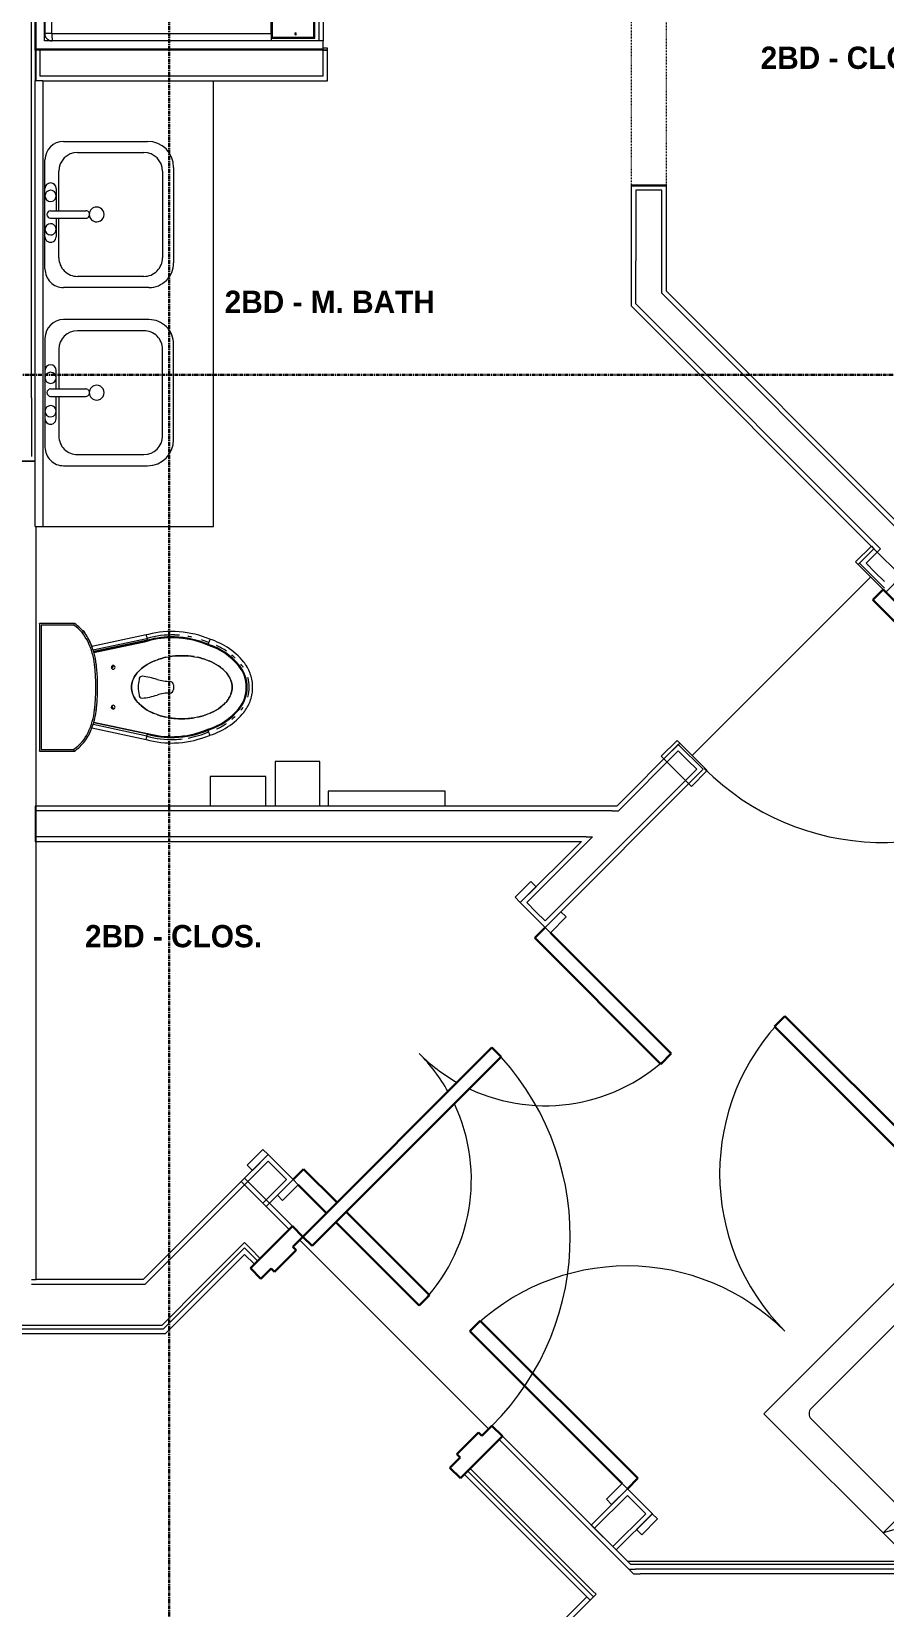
# Model space of a CAD drawing. Header units: inches. Extents: x -4093 to -1777, y 9773 to 12264.
# Drawn here: x -2518.9 to -2404, y 11681.2 to 11893.4 of the extents above; entities that cross this region are included whole.
import ezdxf

# ---------------------------------------------------------------- set-up
doc = ezdxf.new("R2010")
doc.units = ezdxf.units.IN
doc.header["$MEASUREMENT"] = 0
doc.linetypes.add('Grid Line 1_2_', pattern=[0.875, 0.5, -0.125, 0.125, -0.125])
doc.linetypes.add('Overhead', pattern=[0.15625, 0.09375, -0.0625])
for name, color, linetype, lineweight in [('0-1', 7, 'Continuous', 5), ('0-2', 7, 'Continuous', 9), ('A-AREA-IDEN', 2, 'Continuous', 9), ('A-DETL-MEDM-1', 10, 'Continuous', 30), ('A-DETL-MEDM-2', 33, 'Overhead', 9), ('A-DOOR-1', 7, 'Continuous', 9), ('A-DOOR-2', 10, 'Continuous', 30), ('A-DOOR-3', 31, 'Overhead', 9), ('A-DOOR-FRAM-1', 10, 'Continuous', 30), ('A-FLOR-1', 7, 'Continuous', 9), ('A-WALL-1', 7, 'Continuous', 9), ('A-WALL-2', 250, 'Continuous', 18), ('I-WALL-1', 7, 'Continuous', 9), ('P-SANR-FIXT-1', 7, 'Continuous', 9), ('Q-CASE-1', 7, 'Continuous', 9), ('Q-SPCQ-1', 7, 'Continuous', 9), ('S-GRID-1', 1, 'Grid Line 1_2_', 30)]:
    doc.layers.add(name, color=color, linetype=linetype, lineweight=lineweight)
doc.styles.add('Century Gothic_B', font='GOTHICB.TTF', dxfattribs={"height": 3})

# ---------------------------------------------------------------- blocks, each defined once
blk = doc.blocks.new('Door-Opening - CLEAR OPENING - 34_ x 80_-3922092-BACKGROUND - 1ST FLOOR')
at = {"layer": 'A-DETL-MEDM-1'}
for p, q in [((-17.32, 2.37), (-17.32, -2.38)), ((16.68, -2.38), (16.68, 2.37))]:
    blk.add_line(p, q, dxfattribs=at)
at = {"layer": 'A-DETL-MEDM-2'}
blk.add_line((-17.32, -2.38), (16.68, -2.38), dxfattribs=at)
at = {"layer": 'A-DOOR-3'}
blk.add_line((16.68, 2.37), (-17.32, 2.37), dxfattribs=at)
blk = doc.blocks.new('Plbg-Toilet Wall Mount FV-UH - TYPE A-4262633-BACKGROUND - 1ST FLOOR')
at = {"layer": 'P-SANR-FIXT-1'}
for p, q in [((8.59, -1), (-8.59, -1)), ((-8.59, -1), (-8.59, -5.72)), ((8.59, -1), (-8.59, -1)), ((-8.59, -1), (-8.59, -5.72)), ((8.36, -1.24), (-8.36, -1.24)), ((-8.36, -1.24), (-8.36, -5.65)), ((-8.36, -1.24), (-8.36, -5.65)), ((8.36, -1.24), (-8.36, -1.24)), ((8.36, -5.65), (8.36, -1.24)), ((8.36, -5.65), (8.36, -1.24)), ((8.59, -5.72), (8.59, -1)), ((8.59, -5.72), (8.59, -1)), ((-5.48, -8.07), (-7.04, -15.38)), ((-6.58, -15.49), (-5.03, -8.23)), ((-6.33, -15.56), (-4.79, -8.32)), ((-4.68, -8.35), (-6.21, -15.58)), ((-4.68, -8.35), (-6.21, -15.58)), ((6.21, -15.58), (4.68, -8.35)), ((4.68, -8.35), (6.21, -15.58)), ((6.33, -15.56), (4.79, -8.31)), ((5.03, -8.22), (6.58, -15.49)), ((7.04, -15.38), (5.48, -8.07)), ((5.56, -8.04), (5.57, -8.06)), ((5.84, -7.92), (5.57, -8.06)), ((7.6, -6.98), (6.97, -7.32)), ((7.6, -6.98), (7.55, -6.89)), ((0, -19.06), (-0.31, -19.06)), ((0.31, -19.06), (0, -19.06))]:
    blk.add_line(p, q, dxfattribs=at)
at = {"layer": 'P-SANR-FIXT-1', "flags": 128}
for points in [[(-8.59, -5.72), (-8.45, -5.92), (-8.3, -6.11), (-8.15, -6.3), (-7.98, -6.48), (-7.81, -6.65), (-7.63, -6.82), (-7.45, -6.98), (-7.26, -7.13), (-7.06, -7.27), (-6.86, -7.41), (-6.65, -7.53), (-6.44, -7.65), (-6.23, -7.76), (-6.2, -7.78)], [(6.2, -7.78), (6.42, -7.67), (6.63, -7.55), (6.84, -7.42), (7.04, -7.29), (7.24, -7.15), (7.43, -7), (7.61, -6.84), (7.79, -6.67), (7.96, -6.5), (8.13, -6.32), (8.28, -6.14), (8.43, -5.95), (8.58, -5.75), (8.59, -5.72)], [(-6.2, -7.78), (-5.84, -7.94), (-5.48, -8.09), (-5.11, -8.22), (-4.74, -8.34), (-4.36, -8.44), (-3.98, -8.53), (-3.59, -8.6), (-3.21, -8.66), (-3.07, -8.67)], [(3.07, -8.67), (3.46, -8.62), (3.85, -8.55), (4.23, -8.47), (4.61, -8.37), (4.99, -8.26), (5.36, -8.13), (5.72, -7.99), (6.08, -7.83), (6.2, -7.78)], [(-3.07, -8.67), (-1.98, -8.77), (-0.89, -8.83), (0.2, -8.85), (1.3, -8.82), (2.39, -8.74), (3.07, -8.67)], [(-7.04, -15.38), (-7.16, -15.87), (-7.27, -16.37), (-7.36, -16.87), (-7.43, -17.38), (-7.47, -17.88), (-7.5, -18.39), (-7.51, -18.9), (-7.5, -19.22)], [(7.5, -19.22), (7.51, -18.71), (7.49, -18.2), (7.46, -17.69), (7.4, -17.19), (7.33, -16.68), (7.23, -16.18), (7.12, -15.69), (7.04, -15.38)], [(-7.5, -19.22), (-7.47, -19.75), (-7.42, -20.28), (-7.35, -20.81), (-7.26, -21.34), (-7.15, -21.86), (-7.01, -22.38), (-6.86, -22.89), (-6.69, -23.4), (-6.49, -23.9), (-6.46, -23.97)], [(6.46, -23.97), (6.66, -23.47), (6.84, -22.97), (6.99, -22.46), (7.13, -21.94), (7.25, -21.42), (7.34, -20.89), (7.41, -20.36), (7.47, -19.83), (7.5, -19.29), (7.5, -19.22)], [(-6.46, -23.97), (-6.34, -24.32), (-6.21, -24.68), (-6.07, -25.02), (-5.91, -25.36), (-5.74, -25.7), (-5.55, -26.02), (-5.35, -26.34), (-5.14, -26.65), (-4.92, -26.95), (-4.68, -27.25), (-4.44, -27.53), (-4.18, -27.8), (-3.91, -28.07), (-3.63, -28.32), (-3.39, -28.52)], [(3.39, -28.52), (3.68, -28.27), (3.96, -28.02), (4.22, -27.76), (4.48, -27.48), (4.73, -27.2), (4.96, -26.9), (5.18, -26.6), (5.39, -26.29), (5.58, -25.97), (5.77, -25.64), (5.94, -25.3), (6.09, -24.96), (6.24, -24.61), (6.37, -24.26), (6.46, -23.97)], [(-3.39, -28.52), (-3.22, -28.65), (-3.05, -28.77), (-2.87, -28.89), (-2.68, -29), (-2.49, -29.11), (-2.3, -29.2), (-2.1, -29.29), (-1.9, -29.37), (-1.7, -29.44), (-1.49, -29.51), (-1.29, -29.56), (-1.08, -29.61), (-0.86, -29.65), (-0.65, -29.68), (-0.44, -29.7), (-0.22, -29.71), (-0.01, -29.72), (0.21, -29.71), (0.43, -29.7), (0.64, -29.68), (0.85, -29.65), (1.07, -29.61), (1.28, -29.57), (1.48, -29.51), (1.69, -29.45), (1.89, -29.37), (2.09, -29.29), (2.29, -29.21), (2.48, -29.11), (2.67, -29.01), (2.86, -28.9), (3.04, -28.78), (3.22, -28.65), (3.39, -28.52), (3.39, -28.52)]]:
    blk.add_lwpolyline(points, dxfattribs=at)
at = {"layer": 'P-SANR-FIXT-1'}
for centre, radius, start, end in [((-3.58, -2.29), 6.08, 214.3684, 214.8548), ((-3.58, -2.29), 5.84, 215.076, 244.4469), ((-3.58, -2.29), 5.84, 215.076, 244.4469), ((3.58, -2.29), 5.84, 295.5531, 324.924), ((3.58, -2.29), 5.84, 295.5531, 324.924), ((3.58, -2.29), 6.08, 325.143, 325.6316), ((-3.58, -2.29), 6.08, 243.7331, 244.4469), ((-1.97, 1.06), 9.79, 244.4469, 245.7286), ((-1.97, 1.06), 9.56, 244.4469, 263.5531), ((-1.97, 1.06), 9.56, 244.4469, 263.5531), ((-1.97, 1.06), 9.79, 254, 256.4889), ((0, 18.53), 27.14, 263.5531, 276.4469), ((0, 18.53), 27.14, 263.5531, 276.4469), ((1.97, 1.06), 9.56, 276.4469, 295.5531), ((1.97, 1.06), 9.56, 276.4469, 295.5531), ((1.97, 1.06), 9.79, 286, 288.4889), ((1.97, 1.06), 9.79, 294.2714, 295.5531), ((3.58, -2.29), 6.08, 295.5531, 296.2669), ((-1.97, 1.06), 9.79, 262.2714, 263.5531), ((0, 18.53), 27.38, 263.5531, 264.6307), ((0, 18.53), 27.38, 275.6302, 276.4469), ((1.97, 1.06), 9.79, 276.4469, 277.7286), ((-2.68, -10.95), 0.25, 90, 180), ((-2.68, -10.95), 0.25, 180, 270), ((-2.68, -10.95), 0.25, 0, 90), ((-2.68, -10.95), 0.25, 270, 0), ((2.68, -10.95), 0.25, 90, 180), ((2.68, -10.95), 0.25, 180, 270), ((2.68, -10.95), 0.25, 0, 90), ((2.68, -10.95), 0.25, 270, 360), ((-1.05, -14.85), 0.422, 90, 180), ((8.31, -13.82), 9.84, 186, 198), ((0, -19.08), 4.77, 77.2614, 102.7386), ((1.05, -14.85), 0.422, 0, 90), ((-8.31, -13.82), 9.84, 342, 354), ((5.21, -18.81), 12.25, 164.3129, 181.8562), ((5.21, -18.81), 11.99, 164.2737, 181.8562), ((5.21, -18.81), 11.87, 164.2552, 181.8562), ((5.21, -18.81), 11.87, 164.2552, 181.8562), ((-6.37, -18.59), 5.59, 0, 18), ((6.37, -18.59), 5.59, 162, 180), ((-5.21, -18.81), 11.87, 358.1438, 15.7448), ((-5.21, -18.81), 11.87, 358.1438, 15.7448), ((-5.21, -18.81), 11.99, 358.1438, 15.7263), ((-5.21, -18.81), 12.25, 358.1438, 15.6871), ((-0.31, -18.59), 0.466, 180, 270), ((0.31, -18.59), 0.466, 270, 360), ((5.86, -18.78), 12.9, 181.8562, 186.5355), ((5.86, -18.78), 12.9, 190.0137, 202.9179), ((5.86, -18.78), 12.64, 181.8562, 202.9795), ((5.86, -18.78), 12.52, 181.8562, 203.0089), ((5.86, -18.78), 12.52, 181.8562, 203.0089), ((-5.86, -18.78), 12.52, 336.9911, 358.1438), ((-5.86, -18.78), 12.52, 336.9911, 358.1438), ((-5.86, -18.78), 12.64, 337.0205, 358.1438), ((-5.86, -18.78), 12.9, 347.6129, 350.1098), ((-5.86, -18.78), 12.9, 355.2339, 358.1438), ((-5.86, -18.78), 12.9, 337.0821, 341.7614), ((2.52, -21.22), 8.66, 196.7656, 230.983), ((2.52, -21.22), 8.54, 196.7225, 230.983), ((2.52, -21.22), 8.54, 196.7225, 230.983), ((2.52, -21.22), 8.91, 204.1079, 213.919), ((-2.52, -21.22), 8.54, 309.017, 343.2775), ((-2.52, -21.22), 8.54, 309.017, 343.2775), ((-2.52, -21.22), 8.66, 309.017, 343.2344), ((-2.52, -21.22), 8.91, 326.081, 335.8921), ((2.52, -21.22), 8.91, 219.607, 223.6406), ((-2.52, -21.22), 8.91, 316.3594, 320.393), ((0, -24.33), 4.92, 230.983, 237.1189), ((0, -24.33), 4.66, 230.983, 309.017), ((0.02, -24.31), 4.57, 230.983, 269.8068), ((0, -24.33), 4.54, 230.983, 309.017), ((0, -24.33), 4.92, 254.3932, 285.6068), ((-0.02, -24.31), 4.57, 270.1932, 309.017), ((0, -24.33), 4.92, 302.8811, 309.017)]:
    blk.add_arc(centre, radius, start, end, dxfattribs=at)
for points, knots in [([(-8.59, -1), (-8.59, -1), (-8.59, -1), (-8.58, -1.01), (-8.58, -1.02), (-8.57, -1.02), (-8.56, -1.03), (-8.56, -1.04), (-8.55, -1.05), (-8.54, -1.06), (-8.53, -1.07), (-8.52, -1.08), (-8.5, -1.09), (-8.48, -1.11), (-8.47, -1.12)], [0, 0, 0, 0, 0.166667, 0.25, 0.333333, 0.416667, 0.458333, 0.5, 0.583333, 0.666667, 0.708333, 0.75, 0.833333, 1, 1, 1, 1]), ([(8.47, -1.12), (8.48, -1.11), (8.5, -1.09), (8.52, -1.07), (8.53, -1.06), (8.54, -1.05), (8.55, -1.05), (8.56, -1.04), (8.56, -1.03), (8.57, -1.02), (8.58, -1.02), (8.58, -1.01), (8.59, -1), (8.59, -1), (8.59, -1)], [-1, -1, -1, -1, -0.833333, -0.75, -0.666667, -0.625, -0.583333, -0.5, -0.458333, -0.416667, -0.333333, -0.25, -0.166667, 0, 0, 0, 0]), ([(-8.59, -5.72), (-8.59, -5.72), (-8.59, -5.72), (-8.57, -5.72), (-8.55, -5.71), (-8.53, -5.71), (-8.52, -5.7), (-8.5, -5.7), (-8.49, -5.69), (-8.47, -5.69)], [0, 0, 0, 0, 0.285714, 0.428571, 0.571429, 0.678571, 0.732143, 0.785714, 1, 1, 1, 1]), ([(8.59, -5.72), (8.59, -5.72), (8.59, -5.72), (8.57, -5.72), (8.55, -5.71), (8.52, -5.7), (8.5, -5.7), (8.48, -5.69), (8.47, -5.69)], [-1, -1, -1, -1, -0.857143, -0.571429, -0.428571, -0.285714, -0.142857, 0, 0, 0, 0]), ([(-2.07, -14.29), (-2.28, -14.48), (-2.78, -15.02), (-3.26, -15.82), (-3.51, -16.39), (-3.55, -16.5)], [-2.5925993, -2.5925993, -2.5925993, -2.5925993, -2.4166097, -2.1749488, -2.1212008, -2.1212008, -2.1212008, -2.1212008]), ([(3.55, -16.5), (3.51, -16.39), (3.26, -15.82), (2.78, -15.02), (2.28, -14.48), (2.07, -14.29)], [-4.1619845, -4.1619845, -4.1619845, -4.1619845, -4.1082365, -3.8665756, -3.690586, -3.690586, -3.690586, -3.690586]), ([(-6.58, -15.49), (-6.57, -15.5), (-6.54, -15.5), (-6.49, -15.52), (-6.44, -15.53), (-6.39, -15.54), (-6.35, -15.55), (-6.33, -15.56)], [0, 0, 0, 0, 0.333333, 0.5, 0.666667, 0.833333, 1, 1, 1, 1]), ([(-3.71, -16.92), (-3.8, -17.16), (-3.91, -17.53), (-4, -17.92), (-4.03, -18.05)], [-2.0511799, -2.0511799, -2.0511799, -2.0511799, -1.9332878, -1.8767298, -1.8767298, -1.8767298, -1.8767298]), ([(4.03, -18.05), (4, -17.92), (3.91, -17.53), (3.8, -17.16), (3.71, -16.92)], [-4.4064555, -4.4064555, -4.4064555, -4.4064555, -4.3498975, -4.2320054, -4.2320054, -4.2320054, -4.2320054]), ([(6.58, -15.49), (6.57, -15.5), (6.54, -15.5), (6.49, -15.52), (6.44, -15.53), (6.39, -15.54), (6.35, -15.55), (6.33, -15.56)], [-1, -1, -1, -1, -0.666667, -0.5, -0.333333, -0.166667, 0, 0, 0, 0]), ([(-4.12, -18.53), (-4.16, -18.79), (-4.26, -19.62), (-4.26, -20.74), (-4.16, -21.57), (-4.12, -21.84)], [-1.8063853, -1.8063853, -1.8063853, -1.8063853, -1.6916268, -1.4499658, -1.3352074, -1.3352074, -1.3352074, -1.3352074]), ([(4.12, -21.84), (4.16, -21.57), (4.26, -20.74), (4.26, -19.62), (4.16, -18.79), (4.12, -18.53)], [-4.9479779, -4.9479779, -4.9479779, -4.9479779, -4.8332195, -4.5915585, -4.4768, -4.4768, -4.4768, -4.4768]), ([(-4.03, -22.32), (-4, -22.44), (-3.91, -22.83), (-3.8, -23.2), (-3.71, -23.44)], [-1.2648629, -1.2648629, -1.2648629, -1.2648629, -1.2083049, -1.0904127, -1.0904127, -1.0904127, -1.0904127]), ([(3.71, -23.44), (3.8, -23.2), (3.91, -22.83), (4, -22.44), (4.03, -22.32)], [-5.1927726, -5.1927726, -5.1927726, -5.1927726, -5.0748804, -5.0183224, -5.0183224, -5.0183224, -5.0183224]), ([(-6.01, -23.81), (-6.01, -23.8), (-5.98, -23.79), (-5.9, -23.77), (-5.83, -23.74), (-5.79, -23.73), (-5.77, -23.72)], [-1, -1, -1, -1, -0.666667, -0.333333, -0.166667, 0, 0, 0, 0]), ([(-3.55, -23.87), (-3.51, -23.97), (-3.26, -24.54), (-2.78, -25.34), (-2.28, -25.88), (-2.07, -26.07)], [-1.0203919, -1.0203919, -1.0203919, -1.0203919, -0.9666439, -0.7249829, -0.5489933, -0.5489933, -0.5489933, -0.5489933]), ([(2.07, -26.07), (2.28, -25.88), (2.78, -25.34), (3.26, -24.54), (3.51, -23.97), (3.55, -23.87)], [-5.734192, -5.734192, -5.734192, -5.734192, -5.5582024, -5.3165414, -5.2627935, -5.2627935, -5.2627935, -5.2627935]), ([(6.01, -23.81), (6.01, -23.8), (5.98, -23.79), (5.9, -23.77), (5.83, -23.74), (5.79, -23.73), (5.77, -23.72)], [-1, -1, -1, -1, -0.666667, -0.333333, -0.166667, 0, 0, 0, 0])]:
    blk.add_open_spline(points, degree=3, knots=knots, dxfattribs=at)
for points in [[(-2.51, -10.75), (-2.65, -10.83), (-2.79, -10.9), (-2.92, -10.99)], [(-2.91, -10.83), (-2.82, -10.78), (-2.73, -10.73), (-2.63, -10.67)], [(2.92, -10.99), (2.79, -10.9), (2.65, -10.83), (2.51, -10.75)], [(2.91, -10.83), (2.82, -10.78), (2.73, -10.73), (2.63, -10.67)], [(0, -26.96), (-0.3, -26.96), (-0.91, -26.85), (-1.83, -26.34), (-2.71, -25.45), (-3.45, -24.22), (-3.98, -22.72), (-4.26, -21.05), (-4.26, -19.32), (-3.98, -17.64), (-3.45, -16.14), (-2.71, -14.91), (-1.83, -14.02), (-0.91, -13.51), (-0.3, -13.4), (0, -13.4)], [(-1.15, -13.67), (-1.37, -13.77), (-1.59, -13.9), (-1.81, -14.07)], [(0, -13.4), (-0.29, -13.4), (-0.59, -13.45), (-0.89, -13.56)], [(0.89, -13.56), (0.59, -13.45), (0.29, -13.4), (0, -13.4)], [(0, -13.4), (0.3, -13.4), (0.91, -13.51), (1.83, -14.02), (2.71, -14.91), (3.45, -16.14), (3.98, -17.64), (4.26, -19.32), (4.26, -21.05), (3.98, -22.72), (3.45, -24.22), (2.71, -25.45), (1.83, -26.34), (0.91, -26.85), (0.3, -26.96), (0, -26.96)], [(1.81, -14.07), (1.59, -13.9), (1.37, -13.77), (1.15, -13.67)], [(-7.04, -15.38), (-7.04, -15.38), (-7.04, -15.38), (-7.03, -15.38)], [(-7.03, -15.38), (-6.99, -15.39), (-6.87, -15.42), (-6.68, -15.47), (-6.58, -15.49)], [(7.03, -15.38), (6.99, -15.39), (6.87, -15.42), (6.68, -15.47), (6.58, -15.49)], [(7.04, -15.38), (7.04, -15.38), (7.04, -15.38), (7.03, -15.38)], [(-6.46, -23.97), (-6.42, -23.95), (-6.3, -23.91), (-6.12, -23.84), (-6.01, -23.81)], [(-6.46, -23.97), (-6.46, -23.97), (-6.46, -23.97), (-6.46, -23.97)], [(6.46, -23.97), (6.42, -23.95), (6.3, -23.91), (6.12, -23.84), (6.01, -23.81)], [(6.46, -23.97), (6.46, -23.97), (6.46, -23.97), (6.46, -23.97)], [(-1.81, -26.29), (-1.59, -26.46), (-1.37, -26.59), (-1.15, -26.7)], [(-0.89, -26.8), (-0.59, -26.91), (-0.29, -26.96), (0, -26.96)], [(0, -26.96), (0.29, -26.96), (0.59, -26.91), (0.89, -26.8)], [(1.15, -26.7), (1.37, -26.59), (1.59, -26.46), (1.81, -26.29)]]:
    blk.add_open_spline(points, degree=3, dxfattribs=at)
blk = doc.blocks.new('Seqm-Toilet Paper Disp-UH-3D - Seqm-Toilet Paper Disp-UH-3D-2269744-BACKGROUND - 1ST FLOOR')
at = {"layer": 'Q-SPCQ-1'}
for p, q in [((3, 6), (-3, 6)), ((-3, 6), (-3, 0)), ((3, 0), (3, 6))]:
    blk.add_line(p, q, dxfattribs=at)
blk = doc.blocks.new('Seqm-Sanitary Napkin Disp-UH-3D - Seqm-Sanitary Napkin Disp-UH-3D-2269745-BACKGROUND - 1ST FLOOR')
at = {"layer": 'Q-SPCQ-1'}
for p, q in [((3.75, 4), (-3.75, 4)), ((-3.75, 4), (-3.75, 0)), ((3.75, 0), (3.75, 4))]:
    blk.add_line(p, q, dxfattribs=at)
blk = doc.blocks.new('Seqm-Seat Cover Disp-UH-3D - Seqm-Seat Cover Disp-UH-3D-2269746-BACKGROUND - 1ST FLOOR')
at = {"layer": 'Q-SPCQ-1'}
for p, q in [((7.875, 2), (-7.875, 2)), ((-7.875, 2), (-7.875, 0)), ((7.875, 0), (7.875, 2))]:
    blk.add_line(p, q, dxfattribs=at)
blk = doc.blocks.new('SWING - DOUBLE - FLUSH - SWING - DOUBLE - 4-0 x 6-8-3840120-BACKGROUND - 1ST FLOOR')
at = {"layer": 'A-DOOR-1'}
for p, q in [((-24, 3.37), (-27, 3.37)), ((-27, 3.37), (-27, 2.38)), ((-27, 2.38), (-24, 2.38)), ((-24, 2.38), (-24, 3.37)), ((27, 3.37), (24, 3.37)), ((24, 3.37), (24, 2.38)), ((24, 2.38), (27, 2.38)), ((27, 2.38), (27, 3.37)), ((-24, -2.37), (-27, -2.37)), ((-27, -2.37), (-27, -3.37)), ((-27, -3.37), (-24, -3.37)), ((-24, -3.37), (-24, -2.37)), ((27, -2.37), (24, -2.37)), ((24, -2.37), (24, -3.37)), ((24, -3.37), (27, -3.37)), ((27, -3.37), (27, -2.37))]:
    blk.add_line(p, q, dxfattribs=at)
for centre, start, end in [((-24, 2.38), 19.8329, 90), ((24, 2.38), 90, 160.1671), ((-24, 2.38), 360, 15.4405), ((24, 2.38), 164.5595, 180)]:
    blk.add_arc(centre, 24, start, end, dxfattribs=at)
at = {"layer": 'A-DOOR-2'}
for p, q in [((-24, 3.37), (-24, 26.38)), ((-24, 26.38), (-22, 26.38)), ((-22, 26.38), (-22, 2.38)), ((24, 26.38), (22, 26.38)), ((22, 26.38), (22, 10.5)), ((24, 10.5), (24, 26.38)), ((22, 8.75), (22, 2.38)), ((24, 3.37), (24, 8.75)), ((-22, 2.38), (-24, 2.38)), ((22, 2.38), (24, 2.38))]:
    blk.add_line(p, q, dxfattribs=at)
blk = doc.blocks.new('Washer-Kenmore-2-Top_Load_Washing_Machine - 3_3 cu_ft_ Top Load Washer - White-3898033-BACKGROUND - 1ST FLOOR')
at = {"layer": 'Q-SPCQ-1'}
for p, q in [((-13.6, 13.15), (13.6, 13.15)), ((-13.6, -13.15), (-13.6, 13.15)), ((-13.6, 13.15), (13.6, 13.15)), ((-13.6, -13.15), (-13.6, 13.15)), ((13.6, 13.15), (13.6, -13.15)), ((13.6, 13.15), (13.6, -13.15)), ((8.6, 9.15), (-8.6, 9.15)), ((-9.6, 8.15), (-9.6, -8.15)), ((9.6, -8.15), (9.6, 8.15)), ((-10.29, -11.36), (-13.6, -9.55)), ((-13.6, -9.55), (7.15, -9.55)), ((-9.47, -10.44), (-9.47, -10.71)), ((-8.78, -10.59), (-8.78, -9.66)), ((-8.66, -9.66), (-8.66, -10.59)), ((-8.6, -9.15), (8.6, -9.15)), ((-7.97, -10.44), (-7.97, -10.71)), ((-6.47, -10.44), (-6.47, -10.71)), ((-5.78, -10.59), (-5.78, -9.66)), ((-5.66, -9.66), (-5.66, -10.59)), ((-4.97, -10.44), (-4.97, -10.71)), ((5.72, -10.46), (5.72, -10.71)), ((7.09, -9.83), (7.09, -10.42)), ((7.09, -10.42), (7.16, -10.75)), ((7.35, -10.42), (7.28, -10.75)), ((13.6, -9.55), (7.29, -9.55)), ((7.35, -9.8), (7.35, -10.42)), ((8.72, -10.46), (8.72, -10.71)), ((13.6, -9.55), (10.29, -11.36)), ((9.35, -11.55), (-9.35, -11.55)), ((13.6, -13.15), (-13.6, -13.15)), ((13.6, -13.15), (-13.6, -13.15))]:
    blk.add_line(p, q, dxfattribs=at)
for centre, start, end in [((-8.6, 8.15), 90, 180), ((8.6, 8.15), 360, 90), ((-8.6, -8.15), 180, 270), ((8.6, -8.15), 270, 0)]:
    blk.add_arc(centre, 1, start, end, dxfattribs=at)
for centre, major_axis, ratio, start_param, end_param in [((-8.72, -10.44), (0.75, 0), 0.215587, 1.654226, 4.712389), ((-8.72, -9.66), (0.0625, 0), 0.242536, 0, 3.141593), ((-8.72, -10.59), (-0.0625, 0), 0.242536, 0, 3.141593), ((-8.72, -10.44), (0.75, 0), 0.215587, 4.712389, 7.770552), ((-5.72, -10.44), (0.75, 0), 0.215587, 1.654226, 4.712389), ((-5.72, -9.66), (0.0625, 0), 0.242536, 0, 3.141593), ((-5.72, -10.59), (0.0625, 0), 0.242536, 3.141593, 6.283185), ((-5.72, -10.44), (-0.75, 0), 0.215587, 1.570796, 4.628959), ((7.22, -10.46), (1.5, 0), 0.242536, 1.659953, 4.712389), ((20.42, -9.83), (13.33, 0), 0.242536, 3.038313, 3.141593), ((7.22, -9.5), (0.0625, 0), 0.242412, 0, 3.141593), ((7.22, -10.46), (1.5, 0), 0.242536, 4.712389, 7.764825), ((-5.88, -9.83), (13.23, 0), 0.242536, 0.009017, 0.10406), ((-9.31, -11.31), (1.01, 0), 0.242536, 3.366421, 4.668602), ((-8.72, -10.71), (-0.75, 0), 0.242536, 0, 1.570796), ((-8.72, -10.71), (0.75, 0), 0.242536, 4.712389, 6.283185), ((-5.72, -10.71), (0.75, 0), 0.242536, 3.141593, 4.712389), ((-5.72, -10.71), (0.75, 0), 0.242536, 4.712389, 6.283185), ((7.22, -10.71), (1.5, 0), 0.242536, 3.141593, 4.712389), ((7.22, -10.75), (0.0625, 0), 0.242536, 3.141593, 6.283185), ((7.22, -10.71), (1.5, 0), 0.242536, 4.712389, 6.283185), ((9.31, -11.31), (1.01, 0), 0.242536, 4.756176, 6.058357)]:
    blk.add_ellipse(centre, major_axis=major_axis, ratio=ratio, start_param=start_param, end_param=end_param, dxfattribs=at)
blk = doc.blocks.new('M_Sink Vanity-Square - 500 x 440mm-1372835-BACKGROUND - 1ST FLOOR')
at = {"layer": 'P-SANR-FIXT-1'}
for p, q in [((-5.72, 10.23), (7.14, 10.23)), ((-5.22, 8.73), (6.46, 8.73)), ((-9.22, -4.59), (-9.22, 6.73)), ((10.46, 6.91), (10.46, -4.59)), ((-7.72, -2.72), (-7.72, 6.23)), ((8.96, 6.23), (8.96, -2.72)), ((0.12, -6.33), (0.12, -1.59)), ((1.12, -6.33), (1.12, -1.59)), ((0.12, -5.22), (-5.22, -5.22)), ((-2.88, -5.59), (0.12, -5.59)), ((6.46, -5.22), (1.12, -5.22)), ((1.12, -5.59), (3.62, -5.59)), ((7.96, -7.09), (-6.72, -7.09)), ((3.62, -7.09), (-2.88, -7.09))]:
    blk.add_line(p, q, dxfattribs=at)
for centre, radius, start, end in [((-5.72, 6.73), 3.5, 90, 180), ((-5.22, 6.23), 2.5, 90, 180), ((6.46, 6.23), 2.5, 360, 90), ((7.14, 6.91), 3.32, 360, 90), ((0.62, -0.13), 1, 360, 180), ((0.62, -0.13), 1, 180, 0), ((0.62, -1.59), 0.5, 360, 180), ((-5.22, -2.72), 2.5, 180, 270), ((6.46, -2.72), 2.5, 270, 360), ((-6.72, -4.59), 2.5, 180, 270), ((-2.88, -6.34), 0.75, 90, 270), ((-1.88, -6.34), 0.75, 360, 180), ((-1.88, -6.34), 0.75, 180, 0), ((0.62, -6.33), 0.5, 180, 0), ((2.62, -6.34), 0.75, 0, 180), ((2.62, -6.34), 0.75, 180, 0), ((3.62, -6.34), 0.75, 270, 90), ((7.96, -4.59), 2.5, 270, 0)]:
    blk.add_arc(centre, radius, start, end, dxfattribs=at)
blk = doc.blocks.new('Bath Vanity - Bath Vanity 60_-V72-BACKGROUND - 1ST FLOOR')
at = {"layer": 'Q-CASE-1'}
for p, q in [((30.74, 24), (-29.26, 24)), ((30.74, 1), (30.74, 24))]:
    blk.add_line(p, q, dxfattribs=at)
blk = doc.blocks.new('BATHROOM MIRROR - BATHROOM MIRROR  60_-3802719-BACKGROUND - 1ST FLOOR')
at = {"layer": 'Q-CASE-1'}
for p, q in [((-29.26, -23), (30.74, -23)), ((-29.26, -23), (-29.26, -24)), ((30.74, -24), (30.74, -23)), ((30.74, -24), (-29.26, -24))]:
    blk.add_line(p, q, dxfattribs=at)
blk = doc.blocks.new('The Shower - The Shower-4050272-BACKGROUND - 1ST FLOOR')
at = {"layer": 'P-SANR-FIXT-1'}
for p, q in [((0, -0.5), (38.5, -0.5)), ((0, -39.25), (0, -0.5)), ((0.12, -39.25), (0.12, -0.63)), ((0.12, -0.63), (38.38, -0.63)), ((1.25, -39.25), (1.25, -1.75)), ((1.25, -1.75), (37.25, -1.75)), ((1.58, -2.01), (1.51, -2.08)), ((1.73, -1.9), (1.7, -1.92)), ((2.01, -1.78), (1.93, -1.8)), ((2.25, -1.77), (2.25, -1.75)), ((36.25, -1.77), (2.25, -1.77)), ((36.25, -1.77), (36.25, -1.75)), ((36.57, -1.8), (36.49, -1.78)), ((36.8, -1.92), (36.77, -1.9)), ((36.99, -2.08), (36.92, -2.01)), ((37.25, -1.75), (37.25, -17.52)), ((38.38, -0.63), (38.38, -39.25)), ((38.5, -0.5), (38.5, -39.25)), ((1.3, -2.43), (1.28, -2.51)), ((1.38, -2.26), (1.37, -2.28)), ((1.42, -2.2), (1.4, -2.23)), ((2.2, -32.27), (2.2, -2.75)), ((36.25, -2.7), (2.25, -2.7)), ((36.3, -18.11), (36.3, -2.75)), ((37.1, -2.23), (37.08, -2.2)), ((37.13, -2.28), (37.12, -2.26)), ((37.22, -2.51), (37.2, -2.43)), ((36.3, -32.27), (36.3, -18.89)), ((37.25, -19.48), (37.25, -39.25)), ((1.62, -32.27), (1.62, -38.13)), ((36.75, -32.38), (1.75, -32.38)), ((1.75, -32.38), (1.75, -38)), ((2.2, -32.27), (36.3, -32.27)), ((36.75, -38), (36.75, -32.38)), ((36.88, -38.13), (36.88, -32.27)), ((1.62, -38.13), (36.88, -38.13)), ((1.75, -38), (36.75, -38)), ((0.12, -39.25), (0, -39.25)), ((0.12, -39.25), (1.25, -39.25)), ((1.25, -38.75), (37.25, -38.75)), ((1.25, -39.25), (1.25, -38.75)), ((37.25, -39.25), (1.25, -39.25)), ((37.25, -38.75), (37.25, -39.25)), ((37.25, -39.25), (38.38, -39.25)), ((38.5, -39.25), (38.38, -39.25))]:
    blk.add_line(p, q, dxfattribs=at)
blk.add_circle((19.25, -19), 1.5, dxfattribs=at)
for centre, radius, start, end in [((2.25, -2.75), 1, 90, 180), ((36.25, -2.75), 1, 0, 90), ((2.2, -35.56), 0.125, 0, 180), ((2.2, -35.56), 0.125, 180, 0), ((36.3, -35.56), 0.125, 0, 180), ((36.3, -35.56), 0.125, 180, 0)]:
    blk.add_arc(centre, radius, start, end, dxfattribs=at)
for centre, start_param, end_param in [((2.2, -32.28), 1.570796, 3.141593), ((36.3, -32.28), 0, 1.570796)]:
    blk.add_ellipse(centre, major_axis=(0.95, 0), ratio=0.019505, start_param=start_param, end_param=end_param, dxfattribs=at)
for points, knots in [([(2.25, -1.77), (2.18, -1.77), (2.05, -1.78), (1.8, -1.86), (1.52, -2.04), (1.34, -2.32), (1.26, -2.57), (1.25, -2.7), (1.25, -2.77)], [0, 0, 0, 0, 0.125, 0.25, 0.5, 0.75, 0.875, 1, 1, 1, 1]), ([(1.38, -2.25), (1.41, -2.21), (1.47, -2.12), (1.54, -2.04), (1.59, -2)], [-0.6665731, -0.6665731, -0.6665731, -0.6665731, -0.5714286, -0.4611793, -0.4611793, -0.4611793, -0.4611793]), ([(1.75, -1.88), (1.77, -1.87), (1.86, -1.82), (2.03, -1.77), (2.17, -1.75), (2.25, -1.75)], [-0.3333068, -0.3333068, -0.3333068, -0.3333068, -0.2857143, -0.1428571, 0, 0, 0, 0]), ([(36.25, -1.75), (36.31, -1.75), (36.42, -1.76), (36.59, -1.8), (36.7, -1.85), (36.75, -1.88)], [-1, -1, -1, -1, -0.8928571, -0.7857143, -0.6666667, -0.6666667, -0.6666667, -0.6666667]), ([(37.25, -2.77), (37.25, -2.7), (37.24, -2.57), (37.16, -2.32), (36.98, -2.04), (36.7, -1.86), (36.45, -1.78), (36.32, -1.77), (36.25, -1.77)], [0, 0, 0, 0, 0.125, 0.25, 0.5, 0.75, 0.875, 1, 1, 1, 1]), ([(36.75, -1.88), (36.79, -1.91), (36.89, -1.97), (36.97, -2.05), (37.01, -2.1)], [-0.6665731, -0.6665731, -0.6665731, -0.6665731, -0.5714286, -0.4475924, -0.4475924, -0.4475924, -0.4475924]), ([(2.25, -2.7), (2.24, -2.7), (2.24, -2.7), (2.23, -2.7), (2.22, -2.71), (2.22, -2.71), (2.21, -2.72), (2.21, -2.73), (2.2, -2.74), (2.2, -2.74), (2.2, -2.75), (2.2, -2.75)], [-1, -1, -1, -1, -0.833333, -0.75, -0.666667, -0.583333, -0.416667, -0.333333, -0.208333, -0.083333, 0, 0, 0, 0]), ([(36.3, -2.75), (36.3, -2.74), (36.3, -2.74), (36.3, -2.73), (36.29, -2.72), (36.29, -2.72), (36.28, -2.71), (36.27, -2.71), (36.26, -2.7), (36.26, -2.7), (36.25, -2.7), (36.25, -2.7)], [-1, -1, -1, -1, -0.833333, -0.75, -0.666667, -0.583333, -0.416667, -0.333333, -0.208333, -0.083333, 0, 0, 0, 0]), ([(37.12, -2.25), (37.13, -2.27), (37.16, -2.33), (37.18, -2.38), (37.19, -2.42)], [-0.3333068, -0.3333068, -0.3333068, -0.3333068, -0.2857143, -0.2174647, -0.2174647, -0.2174647, -0.2174647])]:
    blk.add_open_spline(points, degree=3, knots=knots, dxfattribs=at)
for points in [[(1.63, -1.97), (1.67, -1.94), (1.71, -1.91), (1.75, -1.88)], [(2.25, -2.7), (2.25, -2.62), (2.25, -2.45), (2.25, -2.22), (2.25, -2.03), (2.25, -1.88), (2.25, -1.82), (2.25, -1.8)], [(36.25, -2.7), (36.25, -2.62), (36.25, -2.45), (36.25, -2.22), (36.25, -2.03), (36.25, -1.88), (36.25, -1.82), (36.25, -1.8)], [(1.25, -2.75), (1.25, -2.74), (1.25, -2.72), (1.25, -2.71)], [(2.2, -2.75), (2.12, -2.75), (1.95, -2.75), (1.72, -2.75), (1.52, -2.76), (1.37, -2.76), (1.27, -2.76), (1.25, -2.77), (1.25, -2.77)], [(1.35, -2.32), (1.36, -2.3), (1.37, -2.27), (1.38, -2.25)], [(36.3, -2.75), (36.38, -2.75), (36.55, -2.75), (36.78, -2.75), (36.98, -2.76), (37.13, -2.76), (37.23, -2.76), (37.25, -2.77), (37.25, -2.77)], [(37.04, -2.14), (37.07, -2.18), (37.09, -2.21), (37.12, -2.25)], [(37.25, -2.67), (37.25, -2.7), (37.25, -2.72), (37.25, -2.75)]]:
    blk.add_open_spline(points, degree=3, dxfattribs=at)
blk = doc.blocks.new('M_Sink Vanity-Square - 500 x 440mm-1352614-BACKGROUND - 1ST FLOOR')
at = {"layer": 'P-SANR-FIXT-1'}
for p, q in [((7.96, 7.09), (-6.72, 7.09)), ((3.62, 7.09), (-2.88, 7.09)), ((-9.22, 4.59), (-9.22, -6.73)), ((0.12, 5.22), (-5.22, 5.22)), ((-2.88, 5.59), (0.12, 5.59)), ((0.12, 6.33), (0.12, 1.59)), ((1.12, 6.33), (1.12, 1.59)), ((1.12, 5.59), (3.62, 5.59)), ((6.46, 5.22), (1.12, 5.22)), ((10.46, -6.91), (10.46, 4.59)), ((-7.72, 2.72), (-7.72, -6.23)), ((8.96, -6.23), (8.96, 2.72)), ((-5.72, -10.23), (7.14, -10.23)), ((-5.22, -8.73), (6.46, -8.73))]:
    blk.add_line(p, q, dxfattribs=at)
for centre, radius, start, end in [((-6.72, 4.59), 2.5, 90, 180), ((-2.88, 6.34), 0.75, 90, 270), ((-1.88, 6.34), 0.75, 360, 180), ((0.62, 6.33), 0.5, 360, 180), ((2.62, 6.34), 0.75, 360, 180), ((3.62, 6.34), 0.75, 270, 90), ((7.96, 4.59), 2.5, 360, 90), ((-5.22, 2.72), 2.5, 90, 180), ((-1.88, 6.34), 0.75, 180, 0), ((2.62, 6.34), 0.75, 180, 360), ((6.46, 2.72), 2.5, 0, 90), ((0.62, 0.13), 1, 360, 180), ((0.62, 0.13), 1, 180, 0), ((0.62, 1.59), 0.5, 180, 0), ((-5.22, -6.23), 2.5, 180, 270), ((6.46, -6.23), 2.5, 270, 0), ((-5.72, -6.73), 3.5, 180, 270), ((7.14, -6.91), 3.32, 270, 0)]:
    blk.add_arc(centre, radius, start, end, dxfattribs=at)
blk = doc.blocks.new('SWING - SINGLE - FLUSH - SWING - FLUSH - 2-10 x 6-8 - PRIVACY-4346070-BACKGROUND - 1ST FLOOR')
at = {"layer": 'A-DOOR-1'}
for p, q in [((-20, 2.37), (-20, 2.87)), ((-20, 2.87), (-17, 2.87)), ((-20, 2.37), (-17, 2.37)), ((-20, -2.88), (-20, 2.37)), ((-17, 2.37), (-20, 2.37)), ((-17, 2.87), (-17, 2.37)), ((-17, 2.37), (-17, -2.88)), ((17, 2.37), (17, 2.87)), ((17, 2.87), (20, 2.87)), ((17, 2.37), (20, 2.37)), ((17, -2.88), (17, 2.37)), ((20, 2.37), (17, 2.37)), ((20, 2.87), (20, 2.37)), ((20, 2.37), (20, -2.88)), ((-17, -2.88), (-20, -2.88)), ((20, -2.88), (17, -2.88))]:
    blk.add_line(p, q, dxfattribs=at)
blk.add_arc((17, -2.38), 34.07, 180, 266.6343, dxfattribs=at)
at = {"layer": 'A-DOOR-2'}
for p, q in [((15, -2.38), (15, -36.38)), ((17, -2.38), (15, -2.38)), ((17, -2.38), (17, -36.38)), ((17, -36.38), (15, -36.38))]:
    blk.add_line(p, q, dxfattribs=at)
blk = doc.blocks.new('SWING - DOUBLE - FLUSH - SWING - DOUBLE - 5-0 x 6-8 - DUMMY-3700318-BACKGROUND - 1ST FLOOR')
at = {"layer": 'A-DOOR-1'}
for p, q in [((-33, 2.375), (-33, 3.375)), ((-33, 3.375), (-30, 3.375)), ((-30, 2.375), (-33, 2.375)), ((-30, 3.375), (-30, 2.375)), ((30, 2.375), (30, 3.375)), ((30, 3.375), (33, 3.375)), ((33, 2.375), (30, 2.375)), ((33, 3.375), (33, 2.375)), ((-33, -2.375), (-30, -2.375)), ((-33, -3.375), (-33, -2.375)), ((-30, -3.375), (-33, -3.375)), ((-30, -2.375), (-30, -3.375)), ((30, -2.375), (33, -2.375)), ((30, -3.375), (30, -2.375)), ((33, -3.375), (30, -3.375)), ((33, -2.375), (33, -3.375))]:
    blk.add_line(p, q, dxfattribs=at)
for centre, start, end in [((-30, -2.375), 270, 0), ((30, -2.375), 180, 270)]:
    blk.add_arc(centre, 30, start, end, dxfattribs=at)
at = {"layer": 'A-DOOR-2'}
for p, q in [((-28, -2.375), (-30, -2.375)), ((-30, -3.375), (-30, -32.375)), ((-28, -32.375), (-28, -2.375)), ((28, -2.375), (30, -2.375)), ((28, -32.375), (28, -2.375)), ((30, -3.375), (30, -32.375)), ((-30, -32.375), (-28, -32.375)), ((30, -32.375), (28, -32.375))]:
    blk.add_line(p, q, dxfattribs=at)
blk = doc.blocks.new('CTR - 1st Phase - Unit Layouts_rvt-1-BACKGROUND - 1ST FLOOR')
at = {"layer": 'A-FLOR-1'}
for p, q in [((-2429.92, 11795.92), (-2405.88, 11819.96)), ((-2405.88, 11819.96), (-2429.92, 11795.92)), ((-2482.77, 11730.7), (-2457.31, 11705.24)), ((-2438.62, 11687.43), (-2380.97, 11687.43))]:
    blk.add_line(p, q, dxfattribs=at)
at = {"layer": 'A-WALL-1'}
for p, q in [((-2518.37, 11890.89), (-2518.37, 11887.39)), ((-2479, 11891.14), (-2479.62, 11891.14)), ((-2479, 11890.89), (-2479, 11891.14)), ((-2479, 11887.39), (-2479, 11890.89)), ((-2518.37, 11887.39), (-2518.37, 11886.76)), ((-2517.37, 11886.76), (-2479, 11886.76)), ((-2479, 11886.76), (-2479, 11887.39)), ((-2438.12, 11872.64), (-2438.12, 11863.17)), ((-2433.37, 11858.42), (-2433.37, 11872.64)), ((-2438.12, 11863.17), (-2438.12, 11857.33)), ((-2438.12, 11857.33), (-2438.12, 11856.45)), ((-2438.12, 11856.45), (-2405.44, 11823.76)), ((-2402.08, 11827.12), (-2433.37, 11858.42)), ((-2405.44, 11823.76), (-2407.38, 11821.82)), ((-2407.38, 11821.82), (-2404.02, 11818.46)), ((-2431.78, 11797.42), (-2440.08, 11789.11)), ((-2428.42, 11794.06), (-2431.78, 11797.42)), ((-2449.71, 11772.77), (-2428.42, 11794.06)), ((-2440.08, 11789.11), (-2518.37, 11789.11)), ((-2518.37, 11789.11), (-2518.37, 11784.36)), ((-2518.37, 11784.36), (-2444.83, 11784.36)), ((-2444.83, 11784.36), (-2453.07, 11776.13)), ((-2453.07, 11776.13), (-2449.71, 11772.77)), ((-2487.01, 11742.19), (-2490.64, 11738.56)), ((-2483.65, 11738.83), (-2487.01, 11742.19)), ((-2490.64, 11738.56), (-2487.28, 11735.2)), ((-2487.28, 11735.2), (-2483.65, 11738.83)), ((-2438.64, 11697.2), (-2443.51, 11692.32)), ((-2435.28, 11693.84), (-2438.64, 11697.2)), ((-2440.15, 11688.96), (-2435.28, 11693.84)), ((-2443.51, 11692.32), (-2440.15, 11688.96))]:
    blk.add_line(p, q, dxfattribs=at)
at = {"layer": 'A-WALL-2'}
for p, q in [((-2517.75, 11890.89), (-2517.75, 11887.39)), ((-2479.62, 11890.89), (-2479, 11890.89)), ((-2479.62, 11887.39), (-2479.62, 11890.89)), ((-2479, 11890.89), (-2479.62, 11890.89)), ((-2479.62, 11887.39), (-2517.75, 11887.39)), ((-2437.5, 11872.01), (-2437.5, 11862.54)), ((-2435.75, 11872.01), (-2437.5, 11872.01)), ((-2434, 11872.01), (-2435.75, 11872.01)), ((-2434, 11859.04), (-2434, 11872.01)), ((-2437.5, 11861.66), (-2437.5, 11862.54)), ((-2437.5, 11856.71), (-2437.5, 11861.66)), ((-2434, 11858.16), (-2434, 11859.04)), ((-2437.5, 11856.71), (-2404.99, 11824.2)), ((-2434, 11858.16), (-2402.52, 11826.68)), ((-2404.55, 11823.76), (-2406.5, 11821.82)), ((-2404.99, 11824.2), (-2404.55, 11823.76)), ((-2406.5, 11821.82), (-2405.26, 11820.58)), ((-2405.26, 11820.58), (-2404.02, 11819.34)), ((-2431.78, 11796.54), (-2439.82, 11788.49)), ((-2430.54, 11795.3), (-2431.78, 11796.54)), ((-2429.3, 11794.06), (-2430.54, 11795.3)), ((-2449.71, 11773.65), (-2429.3, 11794.06)), ((-2440.71, 11788.49), (-2518.37, 11788.49)), ((-2440.71, 11788.49), (-2439.82, 11788.49)), ((-2444.21, 11784.99), (-2518.37, 11784.99)), ((-2443.32, 11784.99), (-2452.19, 11776.13)), ((-2444.21, 11784.99), (-2443.32, 11784.99)), ((-2452.19, 11776.13), (-2450.95, 11774.89)), ((-2450.95, 11774.89), (-2449.71, 11773.65)), ((-2487.01, 11741.3), (-2490.19, 11738.12)), ((-2485.77, 11740.07), (-2487.01, 11741.3)), ((-2484.54, 11738.83), (-2485.77, 11740.07)), ((-2487.72, 11735.65), (-2484.54, 11738.83)), ((-2438.64, 11696.31), (-2443.07, 11691.88)), ((-2437.4, 11695.08), (-2438.64, 11696.31)), ((-2436.16, 11693.84), (-2437.4, 11695.08)), ((-2440.6, 11689.41), (-2436.16, 11693.84))]:
    blk.add_line(p, q, dxfattribs=at)
at = {"layer": '0-2'}
for name, p, rotation in [('The Shower - The Shower-4050272-BACKGROUND - 1ST FLOOR', (-2518.87, 11890.89), 89.99999999991755), ('Door-Opening - CLEAR OPENING - 34_ x 80_-3922092-BACKGROUND - 1ST FLOOR', (-2435.75, 11889.96), 89.99999999999068), ('BATHROOM MIRROR - BATHROOM MIRROR  60_-3802719-BACKGROUND - 1ST FLOOR', (-2494.37, 11857.5), 270.0000000001085), ('Bath Vanity - Bath Vanity 60_-V72-BACKGROUND - 1ST FLOOR', (-2518.37, 11857.5), 270.0000000001864), ('M_Sink Vanity-Square - 500 x 440mm-1372835-BACKGROUND - 1ST FLOOR', (-2509.97, 11869.38), 270.0000000002006), ('M_Sink Vanity-Square - 500 x 440mm-1352614-BACKGROUND - 1ST FLOOR', (-2509.97, 11844.15), 90.00000000001474), ('SWING - SINGLE - FLUSH - SWING - FLUSH - 2-10 x 6-8 - PRIVACY-4346070-BACKGROUND - 1ST FLOOR', (-2417.9, 11807.94), 44.99999999999135), ('Plbg-Toilet Wall Mount FV-UH - TYPE A-4262633-BACKGROUND - 1ST FLOOR', (-2518.82, 11805.11), 89.99999999999984), ('SWING - DOUBLE - FLUSH - SWING - DOUBLE - 4-0 x 6-8-3840120-BACKGROUND - 1ST FLOOR', (-2468.36, 11757.48), 224.9999999999914), ('SWING - DOUBLE - FLUSH - SWING - DOUBLE - 5-0 x 6-8 - DUMMY-3700318-BACKGROUND - 1ST FLOOR', (-2415.75, 11716.73), 224.9999999999984), ('Washer-Kenmore-2-Top_Load_Washing_Machine - 3_3 cu_ft_ Top Load Washer - White-3898033-BACKGROUND - 1ST FLOOR', (-2401.33, 11707.62), 44.9999999998961)]:
    blk.add_blockref(name, p, dxfattribs=dict(at, rotation=rotation))
for name, p in [('Seqm-Toilet Paper Disp-UH-3D - Seqm-Toilet Paper Disp-UH-3D-2269744-BACKGROUND - 1ST FLOOR', (-2483.07, 11789.11)), ('Seqm-Sanitary Napkin Disp-UH-3D - Seqm-Sanitary Napkin Disp-UH-3D-2269745-BACKGROUND - 1ST FLOOR', (-2491.07, 11789.11)), ('Seqm-Seat Cover Disp-UH-3D - Seqm-Seat Cover Disp-UH-3D-2269746-BACKGROUND - 1ST FLOOR', (-2471.07, 11789.11))]:
    blk.add_blockref(name, p, dxfattribs=at)
blk = doc.blocks.new('HOLLOW METAL - UNIT DOOR-2191977-BACKGROUND - 1ST FLOOR')
at = {"layer": 'A-DOOR-1'}
blk.add_arc((18, -3.875), 36, 180, 270, dxfattribs=at)
at = {"layer": 'A-DOOR-2'}
for p, q in [((16.25, -3.875), (18, -3.875)), ((16.25, -39.875), (16.25, -3.875)), ((18, -3.875), (18, -39.875)), ((18, -39.875), (16.25, -39.875))]:
    blk.add_line(p, q, dxfattribs=at)
at = {"layer": 'A-DOOR-FRAM-1'}
for p, q in [((-20, 4.125), (-18, 4.125)), ((-20, -3.875), (-20, 4.125)), ((-18, 4.125), (-18, 2.1875)), ((-18, 2.1875), (-17.375, 2.1875)), ((-17.375, 2.1875), (-17.375, -1.9375)), ((17.375, 2.1875), (18, 2.1875)), ((17.375, -1.9375), (17.375, 2.1875)), ((18, 4.125), (20, 4.125)), ((18, 2.1875), (18, 4.125)), ((20, 4.125), (20, -3.875)), ((-18, -1.9375), (-18, -3.875)), ((-17.375, -1.9375), (-18, -1.9375)), ((18, -1.9375), (17.375, -1.9375)), ((18, -3.875), (18, -1.9375)), ((-18, -3.875), (-20, -3.875)), ((20, -3.875), (18, -3.875))]:
    blk.add_line(p, q, dxfattribs=at)
blk = doc.blocks.new('CTR - 1st Phase - Common Walls_rvt-1-BACKGROUND - 1ST FLOOR')
at = {"layer": 'A-WALL-2'}
for p, q in [((-2502.95, 11725.36), (-2490.19, 11738.12)), ((-2490.19, 11738.12), (-2486.3, 11734.23)), ((-2486.3, 11734.23), (-2485.51, 11733.44)), ((-2485.51, 11733.44), (-2484.18, 11732.11)), ((-2495.17, 11725.36), (-2490.19, 11730.34)), ((-2494.46, 11725.36), (-2490.19, 11729.64)), ((-2490.19, 11730.34), (-2489.84, 11729.99)), ((-2490.19, 11729.64), (-2489.75, 11729.19)), ((-2489.84, 11729.99), (-2489.4, 11729.55)), ((-2489.75, 11729.19), (-2488.43, 11727.87)), ((-2489.4, 11729.55), (-2488.07, 11728.22)), ((-2518.87, 11725.36), (-2518.25, 11725.36)), ((-2502.95, 11725.36), (-2503.57, 11724.74)), ((-2494.46, 11725.36), (-2500.59, 11719.24)), ((-2495.17, 11725.36), (-2495.8, 11724.74)), ((-2518.87, 11724.74), (-2503.57, 11724.74)), ((-2495.8, 11724.74), (-2501.3, 11719.24)), ((-2526.12, 11719.24), (-2501.3, 11719.24)), ((-2526.12, 11718.74), (-2501.09, 11718.74)), ((-2500.59, 11719.24), (-2501.09, 11718.74)), ((-2455.9, 11703.83), (-2439.39, 11687.32)), ((-2460.14, 11699.58), (-2443.64, 11683.08)), ((-2459.79, 11699.94), (-2443.28, 11683.43)), ((-2439.39, 11687.32), (-2438.95, 11686.88)), ((-2438.95, 11686.88), (-2438.44, 11686.36)), ((-2438.44, 11686.36), (-2437.55, 11686.36)), ((-2437.81, 11685.74), (-2438.44, 11686.36)), ((-2437.81, 11685.74), (-2436.93, 11685.74)), ((-2104.82, 11686.36), (-2437.55, 11686.36)), ((-2104.82, 11685.74), (-2436.93, 11685.74)), ((-2444.08, 11682.64), (-2443.64, 11682.19)), ((-2443.64, 11683.08), (-2443.19, 11682.64)), ((-2443.19, 11682.64), (-2443.64, 11682.19)), ((-2443.19, 11682.64), (-2443.64, 11682.19)), ((-2443.28, 11683.43), (-2442.84, 11682.99)), ((-2442.84, 11682.99), (-2443.19, 11682.64)), ((-2442.84, 11682.99), (-2443.19, 11682.64)), ((-2443.64, 11682.19), (-2459.78, 11666.05))]:
    blk.add_line(p, q, dxfattribs=at)
at = {"layer": 'I-WALL-1'}
for p, q in [((-2518.37, 11835.56), (-2528, 11835.56)), ((-2518.25, 11725.36), (-2518.25, 11826.76)), ((-2490.19, 11739), (-2503.83, 11725.36)), ((-2489.75, 11738.56), (-2490.19, 11739)), ((-2485.07, 11733.88), (-2489.75, 11738.56)), ((-2483.74, 11732.55), (-2485.07, 11733.88)), ((-2493.58, 11725.36), (-2490.19, 11728.75)), ((-2490.19, 11728.75), (-2488.87, 11727.43)), ((-2503.83, 11725.36), (-2518.25, 11725.36)), ((-2500.21, 11718.74), (-2493.58, 11725.36)), ((-2500.83, 11718.11), (-2500.21, 11718.74)), ((-2527.37, 11718.11), (-2500.83, 11718.11)), ((-2438.95, 11687.76), (-2455.46, 11704.27)), ((-2460.58, 11699.14), (-2444.08, 11682.64)), ((-2438.18, 11686.99), (-2438.95, 11687.76)), ((-2104.82, 11686.99), (-2438.18, 11686.99)), ((-2444.08, 11682.64), (-2460.22, 11666.5))]:
    blk.add_line(p, q, dxfattribs=at)
at = {"layer": '0-2', "rotation": 134.9999999999981}
blk.add_blockref('HOLLOW METAL - UNIT DOOR-2191977-BACKGROUND - 1ST FLOOR', (-2472.34, 11715.67), dxfattribs=at)
blk = doc.blocks.new('CTR - 1st Phase -Stairs _ Elevators_rvt-1-BACKGROUND - 1ST FLOOR')
at = {"layer": 'A-WALL-2'}
for p, q in [((-2518.87, 11844.06), (-2518.87, 12081.69)), ((-2518.87, 11844.06), (-2518.87, 11836.81)), ((-2518.87, 11836.81), (-2518.87, 11836.19))]:
    blk.add_line(p, q, dxfattribs=at)
at = {"layer": 'I-WALL-1'}
for p, q in [((-2518.25, 11886.76), (-2518.25, 11890.89)), ((-2632.75, 11835.56), (-2518.37, 11835.56))]:
    blk.add_line(p, q, dxfattribs=at)
blk = doc.blocks.new('CTR - 1st Phase - Structure_rvt-1-BACKGROUND - 1ST FLOOR')
at = {"layer": 'S-GRID-1'}
for p, q in [((-2500.32, 9772.61), (-2500.32, 12247.5)), ((-1777.25, 11847.19), (-4076.95, 11847.19))]:
    blk.add_line(p, q, dxfattribs=at)

msp = doc.modelspace()

# ---------------------------------------------------------------- block references
at = {"layer": '0-1'}
for name in ['CTR - 1st Phase - Structure_rvt-1-BACKGROUND - 1ST FLOOR', 'CTR - 1st Phase - Common Walls_rvt-1-BACKGROUND - 1ST FLOOR', 'CTR - 1st Phase - Unit Layouts_rvt-1-BACKGROUND - 1ST FLOOR', 'CTR - 1st Phase -Stairs _ Elevators_rvt-1-BACKGROUND - 1ST FLOOR']:
    msp.add_blockref(name, (0, 0), dxfattribs=at)

# ---------------------------------------------------------------- texts
at = {"layer": 'A-AREA-IDEN', "char_height": 3, "attachment_point": 1, "style": 'Century Gothic_B'}
for s, insert, width in [('2BD - CLOS.', (-2420.7, 11891.36), 29.29), ('2BD - M. BATH', (-2492.87, 11858.5), 34.542), ('2BD - CLOS.', (-2511.67, 11773.1), 29.29)]:
    msp.add_mtext(s, dxfattribs=dict(at, insert=insert, width=width))

doc.saveas('drawing.dxf')
